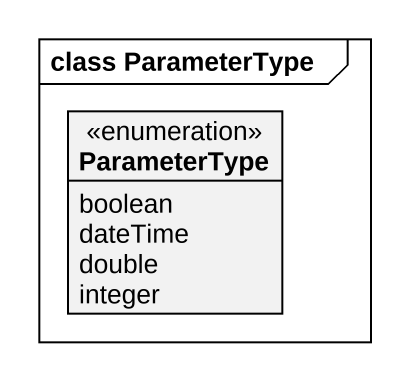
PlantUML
@startuml
mainframe class ParameterType
hide circle
hide empty members
enum ParameterType {
  boolean
  dateTime
  double
  integer
}
@enduml
